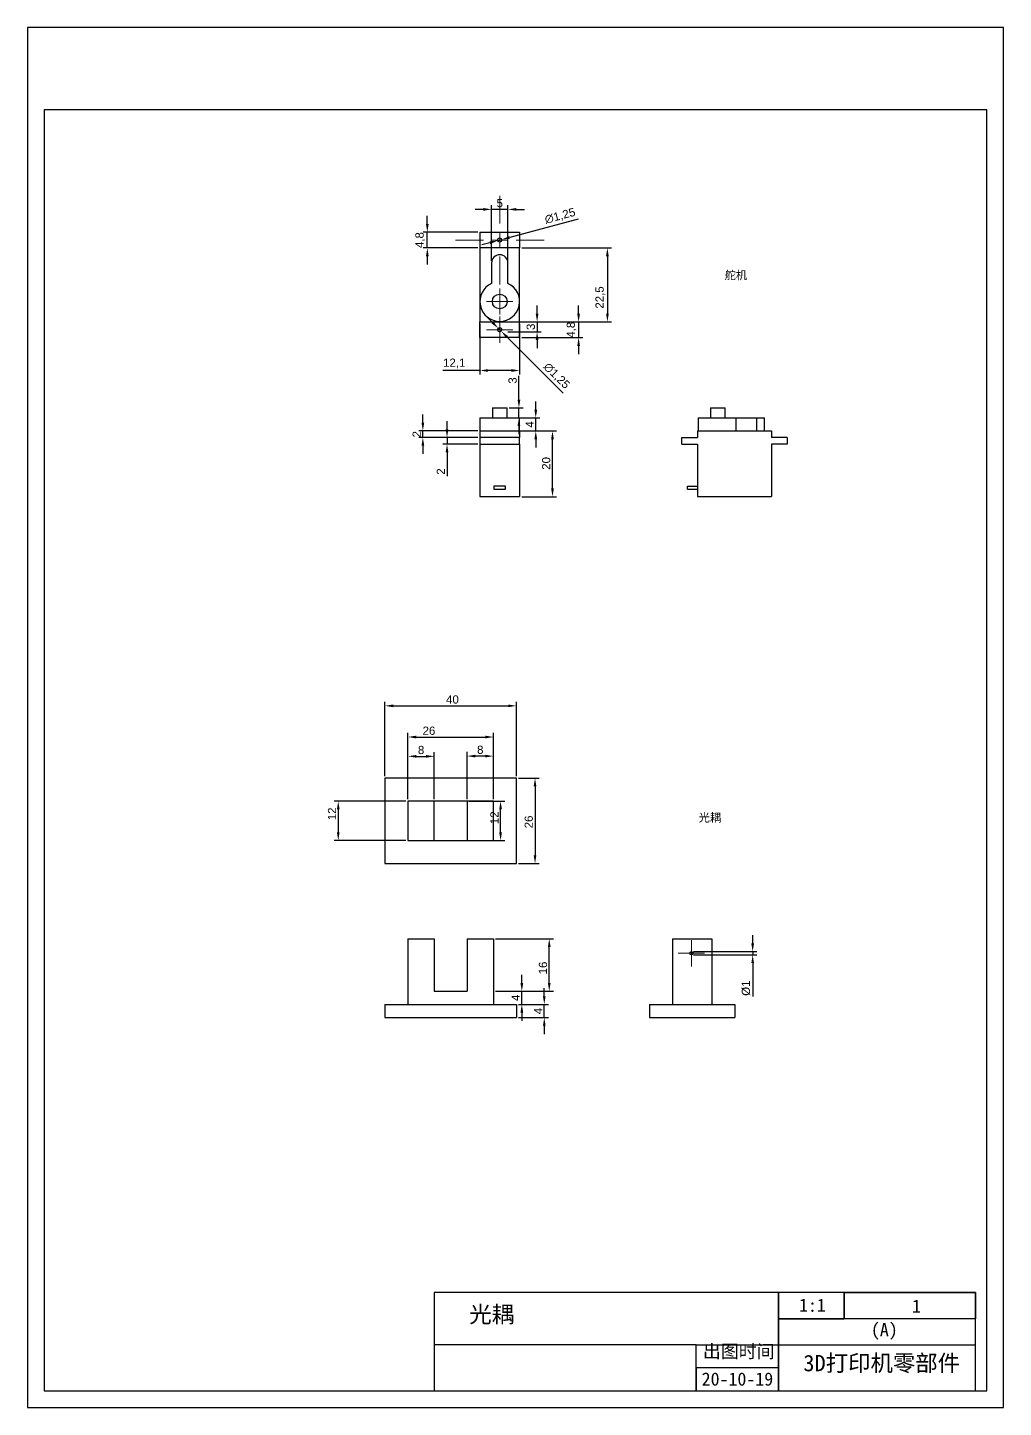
# Model space of a CAD drawing. Header units: millimetres. Extents: x -9 to 2385, y -1365 to 512.
# Drawn here: x 809.7 to 1106.7, y -877.8 to -457.8 of the extents above; entities that cross this region are included whole.
import ezdxf

# ---------------------------------------------------------------- set-up
doc = ezdxf.new("R2010")
doc.units = ezdxf.units.MM
doc.styles.get("Standard").update_dxf_attribs({"font": 'arial.ttf'})
doc.dimstyles.new('ISO-25', dxfattribs={"dimtxt": 2.5, "dimasz": 2.5, "dimexe": 1.25, "dimexo": 0.625, "dimtad": 1, "dimtxsty": 'Standard', "dimcen": 2.5, "dimclrd": 1, "dimclre": 1, "dimclrt": 1, "dimadec": 0, "dimazin": 0, "dimtfac": 1, "dimtmove": 0, "dimatfit": 3, "dimfxl": 1, "dimtfillclr": 1, "dimarcsym": 0})

# ---------------------------------------------------------------- blocks, each defined once
blk = doc.blocks.new('*D360')
at = {"color": 1, "linetype": 'Continuous', "lineweight": -2, "transparency": 16777216}
for p, q in [((960.12, -580.56), (970.75, -580.56)), ((969.5, -598.06), (969.5, -583.06)), ((960.12, -600.56), (970.75, -600.56))]:
    blk.add_line(p, q, dxfattribs=at)
at = {"color": 1, "linetype": 'Continuous', "transparency": 16777216}
for points in [[(969.08, -583.06), (969.92, -583.06), (969.5, -580.56)], [(969.08, -598.06), (969.92, -598.06), (969.5, -600.56)]]:
    blk.add_solid(points, dxfattribs=at)
at = {"layer": 'Defpoints', "color": 0, "linetype": 'Continuous', "transparency": 16777216}
for p in [(959.5, -580.56), (969.5, -580.56), (959.5, -600.56)]:
    blk.add_point(p, dxfattribs=at)
at = {"color": 1, "linetype": 'Continuous', "lineweight": 18, "transparency": 16777216, "insert": (966.32, -590.43), "char_height": 2.5, "attachment_point": 2, "rotation": 90}
blk.add_mtext('20', dxfattribs=at)
blk = doc.blocks.new('*D361')
at = {"color": 1, "linetype": 'Continuous', "lineweight": -2, "transparency": 16777216}
for p, q in [((930.04, -578.06), (930.04, -575.56)), ((946.77, -580.56), (928.79, -580.56)), ((946.77, -582.56), (928.79, -582.56)), ((930.04, -582.56), (930.04, -580.56)), ((930.04, -585.06), (930.04, -587.56))]:
    blk.add_line(p, q, dxfattribs=at)
at = {"color": 1, "linetype": 'Continuous', "transparency": 16777216}
for points in [[(929.63, -578.06), (930.46, -578.06), (930.04, -580.56)], [(929.63, -585.06), (930.46, -585.06), (930.04, -582.56)]]:
    blk.add_solid(points, dxfattribs=at)
at = {"layer": 'Defpoints', "color": 0, "linetype": 'Continuous', "transparency": 16777216}
for p in [(930.04, -580.56), (947.4, -580.56), (947.4, -582.56)]:
    blk.add_point(p, dxfattribs=at)
at = {"color": 1, "linetype": 'Continuous', "lineweight": 18, "transparency": 16777216, "insert": (926.91, -581.56), "char_height": 2.5, "attachment_point": 2, "rotation": 90}
blk.add_mtext('2', dxfattribs=at)
blk = doc.blocks.new('*D362')
at = {"color": 1, "linetype": 'Continuous', "lineweight": -2, "transparency": 16777216}
for p, q in [((937.4, -580.06), (937.4, -577.56)), ((946.77, -582.56), (936.15, -582.56)), ((937.4, -582.56), (937.4, -584.56)), ((946.77, -584.56), (936.15, -584.56)), ((937.4, -587.06), (937.4, -594.36))]:
    blk.add_line(p, q, dxfattribs=at)
at = {"color": 1, "linetype": 'Continuous', "transparency": 16777216}
for points in [[(936.98, -580.06), (937.82, -580.06), (937.4, -582.56)], [(936.98, -587.06), (937.82, -587.06), (937.4, -584.56)]]:
    blk.add_solid(points, dxfattribs=at)
at = {"layer": 'Defpoints', "color": 0, "linetype": 'Continuous', "transparency": 16777216}
for p in [(947.4, -582.56), (937.4, -584.56), (947.4, -584.56)]:
    blk.add_point(p, dxfattribs=at)
at = {"color": 1, "linetype": 'Continuous', "lineweight": 18, "transparency": 16777216, "insert": (934.26, -592.91), "char_height": 2.5, "attachment_point": 2, "rotation": 90}
blk.add_mtext('2', dxfattribs=at)
blk = doc.blocks.new('*D363')
at = {"color": 1, "linetype": 'Continuous', "lineweight": -2, "transparency": 16777216}
for p, q in [((964.41, -574.06), (964.41, -571.56)), ((956.57, -576.56), (965.66, -576.56)), ((964.41, -580.56), (964.41, -576.56)), ((956.57, -580.56), (965.66, -580.56)), ((964.41, -583.06), (964.41, -585.56))]:
    blk.add_line(p, q, dxfattribs=at)
at = {"color": 1, "linetype": 'Continuous', "transparency": 16777216}
for points in [[(963.99, -574.06), (964.83, -574.06), (964.41, -576.56)], [(963.99, -583.06), (964.83, -583.06), (964.41, -580.56)]]:
    blk.add_solid(points, dxfattribs=at)
at = {"layer": 'Defpoints', "color": 0, "linetype": 'Continuous', "transparency": 16777216}
for p in [(955.95, -576.56), (964.41, -576.56), (955.95, -580.56)]:
    blk.add_point(p, dxfattribs=at)
at = {"color": 1, "linetype": 'Continuous', "lineweight": 18, "transparency": 16777216, "insert": (961.29, -578.56), "char_height": 2.5, "attachment_point": 2, "rotation": 90}
blk.add_mtext('4', dxfattribs=at)
blk = doc.blocks.new('*D364')
at = {"color": 1, "linetype": 'Continuous', "lineweight": -2, "transparency": 16777216}
for p, q in [((959.28, -571.06), (959.28, -563.76)), ((956.31, -573.56), (960.53, -573.56)), ((959.28, -576.56), (959.28, -573.56)), ((956.31, -576.56), (960.53, -576.56)), ((959.28, -579.06), (959.28, -581.56))]:
    blk.add_line(p, q, dxfattribs=at)
at = {"color": 1, "linetype": 'Continuous', "transparency": 16777216}
for points in [[(958.86, -571.06), (959.7, -571.06), (959.28, -573.56)], [(958.86, -579.06), (959.7, -579.06), (959.28, -576.56)]]:
    blk.add_solid(points, dxfattribs=at)
at = {"layer": 'Defpoints', "color": 0, "linetype": 'Continuous', "transparency": 16777216}
for p in [(955.69, -573.56), (959.28, -573.56), (955.69, -576.56)]:
    blk.add_point(p, dxfattribs=at)
at = {"color": 1, "linetype": 'Continuous', "lineweight": 18, "transparency": 16777216, "insert": (956.1, -565.2), "char_height": 2.5, "attachment_point": 2, "rotation": 90}
blk.add_mtext('3', dxfattribs=at)
blk = doc.blocks.new('*D365')
at = {"color": 1, "linetype": 'Continuous', "lineweight": -2, "transparency": 16777216}
for p, q in [((960.12, -524.86), (987.46, -524.86)), ((986.21, -527.36), (986.21, -544.86)), ((960.12, -547.36), (987.46, -547.36))]:
    blk.add_line(p, q, dxfattribs=at)
at = {"color": 1, "linetype": 'Continuous', "transparency": 16777216}
for points in [[(985.8, -527.36), (986.63, -527.36), (986.21, -524.86)], [(985.8, -544.86), (986.63, -544.86), (986.21, -547.36)]]:
    blk.add_solid(points, dxfattribs=at)
at = {"layer": 'Defpoints', "color": 0, "linetype": 'Continuous', "transparency": 16777216}
for p in [(959.5, -524.86), (959.5, -547.36), (986.21, -547.36)]:
    blk.add_point(p, dxfattribs=at)
at = {"color": 1, "linetype": 'Continuous', "lineweight": 18, "transparency": 16777216, "insert": (982.58, -539.93), "char_height": 2.5, "attachment_point": 2, "rotation": 90}
blk.add_mtext('22,5', dxfattribs=at)
blk = doc.blocks.new('*D366')
at = {"color": 1, "linetype": 'Continuous', "lineweight": -2, "transparency": 16777216}
for p, q in [((947.4, -547.98), (947.4, -563.41)), ((959.5, -547.98), (959.5, -563.41)), ((947.4, -562.16), (936.08, -562.16)), ((957, -562.16), (949.9, -562.16))]:
    blk.add_line(p, q, dxfattribs=at)
at = {"color": 1, "linetype": 'Continuous', "transparency": 16777216}
for points in [[(949.9, -561.74), (949.9, -562.57), (947.4, -562.16)], [(957, -561.74), (957, -562.57), (959.5, -562.16)]]:
    blk.add_solid(points, dxfattribs=at)
at = {"layer": 'Defpoints', "color": 0, "linetype": 'Continuous', "transparency": 16777216}
for p in [(947.4, -547.36), (959.5, -547.36), (959.5, -562.16)]:
    blk.add_point(p, dxfattribs=at)
at = {"color": 1, "linetype": 'Continuous', "lineweight": 18, "transparency": 16777216, "insert": (939.59, -558.53), "char_height": 2.5, "attachment_point": 2}
blk.add_mtext('12,1', dxfattribs=at)
blk = doc.blocks.new('*D367')
at = {"color": 1, "linetype": 'Continuous', "lineweight": -2, "transparency": 16777216}
for p, q in [((977.45, -544.86), (977.45, -542.36)), ((960.12, -547.36), (978.7, -547.36)), ((977.45, -547.36), (977.45, -552.16)), ((960.12, -552.16), (978.7, -552.16)), ((977.45, -554.66), (977.45, -557.16))]:
    blk.add_line(p, q, dxfattribs=at)
at = {"color": 1, "linetype": 'Continuous', "transparency": 16777216}
for points in [[(977.03, -544.86), (977.86, -544.86), (977.45, -547.36)], [(977.03, -554.66), (977.86, -554.66), (977.45, -552.16)]]:
    blk.add_solid(points, dxfattribs=at)
at = {"layer": 'Defpoints', "color": 0, "linetype": 'Continuous', "transparency": 16777216}
for p in [(959.5, -547.36), (959.5, -552.16), (977.45, -552.16)]:
    blk.add_point(p, dxfattribs=at)
at = {"color": 1, "linetype": 'Continuous', "lineweight": 18, "transparency": 16777216, "insert": (973.82, -549.76), "char_height": 2.5, "attachment_point": 2, "rotation": 90}
blk.add_mtext('4,8', dxfattribs=at)
blk = doc.blocks.new('*D368')
at = {"color": 1, "linetype": 'Continuous', "lineweight": -2, "transparency": 16777216}
for p, q in [((931.4, -517.56), (931.4, -515.06)), ((946.77, -520.06), (930.15, -520.06)), ((931.4, -524.86), (931.4, -520.06)), ((946.77, -524.86), (930.15, -524.86)), ((931.4, -527.36), (931.4, -529.86))]:
    blk.add_line(p, q, dxfattribs=at)
at = {"color": 1, "linetype": 'Continuous', "transparency": 16777216}
for points in [[(930.98, -517.56), (931.82, -517.56), (931.4, -520.06)], [(930.98, -527.36), (931.82, -527.36), (931.4, -524.86)]]:
    blk.add_solid(points, dxfattribs=at)
at = {"layer": 'Defpoints', "color": 0, "linetype": 'Continuous', "transparency": 16777216}
for p in [(931.4, -520.06), (947.4, -520.06), (947.4, -524.86)]:
    blk.add_point(p, dxfattribs=at)
at = {"color": 1, "linetype": 'Continuous', "lineweight": 18, "transparency": 16777216, "insert": (927.77, -522.46), "char_height": 2.5, "attachment_point": 2, "rotation": 90}
blk.add_mtext('4,8', dxfattribs=at)
blk = doc.blocks.new('*D369')
at = {"color": 1, "linetype": 'Continuous', "lineweight": -2, "transparency": 16777216}
for p, q in [((977.34, -516.05), (956.47, -521.65)), ((950.43, -523.27), (948.02, -523.91)), ((952.85, -522.62), (954.05, -522.29))]:
    blk.add_line(p, q, dxfattribs=at)
at = {"color": 1, "linetype": 'Continuous', "transparency": 16777216}
for points in [[(950.32, -522.86), (950.54, -523.67), (952.85, -522.62)], [(956.36, -521.25), (956.58, -522.05), (954.05, -522.29)]]:
    blk.add_solid(points, dxfattribs=at)
at = {"layer": 'Defpoints', "color": 0, "linetype": 'Continuous', "transparency": 16777216}
for p in [(952.85, -522.62), (954.05, -522.29)]:
    blk.add_point(p, dxfattribs=at)
at = {"color": 1, "linetype": 'Continuous', "lineweight": 18, "transparency": 16777216, "insert": (966.86, -515.02), "char_height": 2.5, "attachment_point": 1, "rotation": 15}
blk.add_mtext('∅1,25', dxfattribs=at)
blk = doc.blocks.new('*D370')
at = {"color": 1, "linetype": 'Continuous', "lineweight": -2, "transparency": 16777216}
for p, q in [((951.24, -547.55), (949.47, -545.78)), ((953.01, -549.31), (953.89, -550.2)), ((972.74, -569.04), (955.66, -551.97))]:
    blk.add_line(p, q, dxfattribs=at)
at = {"color": 1, "linetype": 'Continuous', "transparency": 16777216}
for points in [[(951.53, -547.25), (950.94, -547.84), (953.01, -549.31)], [(955.95, -551.67), (955.36, -552.26), (953.89, -550.2)]]:
    blk.add_solid(points, dxfattribs=at)
at = {"layer": 'Defpoints', "color": 0, "linetype": 'Continuous', "transparency": 16777216}
for p in [(953.01, -549.31), (953.89, -550.2)]:
    blk.add_point(p, dxfattribs=at)
at = {"color": 1, "linetype": 'Continuous', "lineweight": 18, "transparency": 16777216, "insert": (968.39, -559.45), "char_height": 2.5, "attachment_point": 1, "rotation": 315}
blk.add_mtext('∅1,25', dxfattribs=at)
blk = doc.blocks.new('*D371')
at = {"color": 1, "linetype": 'Continuous', "lineweight": -2, "transparency": 16777216}
for p, q in [((950.95, -528.8), (950.95, -511.86)), ((955.95, -528.8), (955.95, -511.86)), ((948.45, -513.11), (945.95, -513.11)), ((955.95, -513.11), (950.95, -513.11)), ((958.45, -513.11), (960.95, -513.11))]:
    blk.add_line(p, q, dxfattribs=at)
at = {"color": 1, "linetype": 'Continuous', "transparency": 16777216}
for points in [[(948.45, -512.7), (948.45, -513.53), (950.95, -513.11)], [(958.45, -512.7), (958.45, -513.53), (955.95, -513.11)]]:
    blk.add_solid(points, dxfattribs=at)
at = {"layer": 'Defpoints', "color": 0, "linetype": 'Continuous', "transparency": 16777216}
for p in [(950.95, -513.11), (950.95, -529.42), (955.95, -529.42)]:
    blk.add_point(p, dxfattribs=at)
at = {"color": 1, "linetype": 'Continuous', "lineweight": 18, "transparency": 16777216, "insert": (953.45, -509.95), "char_height": 2.5, "attachment_point": 2}
blk.add_mtext('5', dxfattribs=at)
blk = doc.blocks.new('*D372')
at = {"color": 1, "linetype": 'Continuous', "lineweight": -2, "transparency": 16777216}
for p, q in [((964.81, -544.86), (964.81, -542.36)), ((955.87, -547.36), (966.06, -547.36)), ((964.81, -547.36), (964.81, -550.36)), ((955.87, -550.36), (966.06, -550.36)), ((964.81, -552.86), (964.81, -555.36))]:
    blk.add_line(p, q, dxfattribs=at)
at = {"color": 1, "linetype": 'Continuous', "transparency": 16777216}
for points in [[(964.39, -544.86), (965.22, -544.86), (964.81, -547.36)], [(964.39, -552.86), (965.22, -552.86), (964.81, -550.36)]]:
    blk.add_solid(points, dxfattribs=at)
at = {"layer": 'Defpoints', "color": 0, "linetype": 'Continuous', "transparency": 16777216}
for p in [(955.24, -547.36), (955.24, -550.36), (964.81, -550.36)]:
    blk.add_point(p, dxfattribs=at)
at = {"color": 1, "linetype": 'Continuous', "lineweight": 18, "transparency": 16777216, "insert": (961.63, -548.86), "char_height": 2.5, "attachment_point": 2, "rotation": 90}
blk.add_mtext('3', dxfattribs=at)
blk = doc.blocks.new('SW_CENTERMARKSYMBOL_0')
at = {"color": 0, "linetype": 'Continuous', "lineweight": 0}
for p, q in [((0, 5), (0, 13.5)), ((-5, 0), (-13.5, 0)), ((0, 0), (-2.5, 0)), ((0, 0), (0, 2.5)), ((0, 0), (0, -2.5)), ((0, 0), (2.5, 0)), ((5, 0), (13.5, 0)), ((0, -5), (0, -13.5))]:
    blk.add_line(p, q, dxfattribs=at)
blk = doc.blocks.new('SW_CENTERMARKSYMBOL_1')
at = {"color": 0, "linetype": 'Continuous', "lineweight": 0}
for p, q in [((-2.5, 0), (-4, 0)), ((0, 0), (-2.5, 0)), ((0, 2.5), (0, 4)), ((0, 0), (0, 2.5)), ((0, 0), (0, -2.5)), ((0, 0), (2.5, 0)), ((2.5, 0), (4, 0)), ((0, -2.5), (0, -4))]:
    blk.add_line(p, q, dxfattribs=at)
blk = doc.blocks.new('SW_CENTERMARKSYMBOL_2')
at = {"color": 0, "linetype": 'Continuous', "lineweight": 0}
for p, q in [((-2.5, 0), (-4, 0)), ((0, 0), (-2.5, 0)), ((0, 2.5), (0, 4)), ((0, 0), (0, 2.5)), ((0, 0), (0, -2.5)), ((0, 0), (2.5, 0)), ((2.5, 0), (4, 0)), ((0, -2.5), (0, -4))]:
    blk.add_line(p, q, dxfattribs=at)
blk = doc.blocks.new('*D373')
at = {"color": 1, "linetype": 'Continuous', "lineweight": -2, "transparency": 16777216}
for p, q in [((967, -752.62), (967, -750.12)), ((959.14, -755.12), (968.25, -755.12)), ((967, -759.12), (967, -755.12)), ((959.14, -759.12), (968.25, -759.12)), ((967, -761.62), (967, -764.12))]:
    blk.add_line(p, q, dxfattribs=at)
at = {"color": 1, "linetype": 'Continuous', "transparency": 16777216}
for points in [[(966.58, -752.62), (967.41, -752.62), (967, -755.12)], [(966.58, -761.62), (967.41, -761.62), (967, -759.12)]]:
    blk.add_solid(points, dxfattribs=at)
at = {"layer": 'Defpoints', "color": 0, "linetype": 'Continuous', "transparency": 16777216}
for p in [(958.51, -755.12), (967, -755.12), (958.51, -759.12)]:
    blk.add_point(p, dxfattribs=at)
at = {"color": 1, "linetype": 'Continuous', "lineweight": 18, "transparency": 16777216, "insert": (963.87, -757.12), "char_height": 2.5, "attachment_point": 2, "rotation": 90}
blk.add_mtext('4', dxfattribs=at)
blk = doc.blocks.new('*D374')
at = {"color": 1, "linetype": 'Continuous', "lineweight": -2, "transparency": 16777216}
for p, q in [((960.17, -748.62), (960.17, -746.12)), ((959.14, -751.12), (961.42, -751.12)), ((960.17, -755.12), (960.17, -751.12)), ((959.14, -755.12), (961.42, -755.12)), ((960.17, -757.62), (960.17, -760.12))]:
    blk.add_line(p, q, dxfattribs=at)
at = {"color": 1, "linetype": 'Continuous', "transparency": 16777216}
for points in [[(959.75, -748.62), (960.59, -748.62), (960.17, -751.12)], [(959.75, -757.62), (960.59, -757.62), (960.17, -755.12)]]:
    blk.add_solid(points, dxfattribs=at)
at = {"layer": 'Defpoints', "color": 0, "linetype": 'Continuous', "transparency": 16777216}
for p in [(958.51, -751.12), (960.17, -751.12), (958.51, -755.12)]:
    blk.add_point(p, dxfattribs=at)
at = {"color": 1, "linetype": 'Continuous', "lineweight": 18, "transparency": 16777216, "insert": (957.04, -753.12), "char_height": 2.5, "attachment_point": 2, "rotation": 90}
blk.add_mtext('4', dxfattribs=at)
blk = doc.blocks.new('*D375')
at = {"color": 1, "linetype": 'Continuous', "lineweight": -2, "transparency": 16777216}
for p, q in [((952.14, -735.12), (969.76, -735.12)), ((968.51, -748.62), (968.51, -737.62)), ((952.14, -751.12), (969.76, -751.12))]:
    blk.add_line(p, q, dxfattribs=at)
at = {"color": 1, "linetype": 'Continuous', "transparency": 16777216}
for points in [[(968.1, -737.62), (968.93, -737.62), (968.51, -735.12)], [(968.1, -748.62), (968.93, -748.62), (968.51, -751.12)]]:
    blk.add_solid(points, dxfattribs=at)
at = {"layer": 'Defpoints', "color": 0, "linetype": 'Continuous', "transparency": 16777216}
for p in [(951.51, -735.12), (968.51, -735.12), (951.51, -751.12)]:
    blk.add_point(p, dxfattribs=at)
at = {"color": 1, "linetype": 'Continuous', "lineweight": 18, "transparency": 16777216, "insert": (965.33, -744.03), "char_height": 2.5, "attachment_point": 2, "rotation": 90}
blk.add_mtext('16', dxfattribs=at)
blk = doc.blocks.new('*D376')
at = {"color": 1, "linetype": 'Continuous', "lineweight": -2, "transparency": 16777216}
for p, q in [((918.51, -685.6), (918.51, -662.98)), ((958.51, -685.6), (958.51, -662.98)), ((921.01, -664.23), (956.01, -664.23))]:
    blk.add_line(p, q, dxfattribs=at)
at = {"color": 1, "linetype": 'Continuous', "transparency": 16777216}
for points in [[(921.01, -663.81), (921.01, -664.64), (918.51, -664.23)], [(956.01, -663.81), (956.01, -664.64), (958.51, -664.23)]]:
    blk.add_solid(points, dxfattribs=at)
at = {"layer": 'Defpoints', "color": 0, "linetype": 'Continuous', "transparency": 16777216}
for p in [(958.51, -664.23), (918.51, -686.23), (958.51, -686.23)]:
    blk.add_point(p, dxfattribs=at)
at = {"color": 1, "linetype": 'Continuous', "lineweight": 18, "transparency": 16777216, "insert": (939.05, -661.05), "char_height": 2.5, "attachment_point": 2}
blk.add_mtext('40', dxfattribs=at)
blk = doc.blocks.new('*D377')
at = {"color": 1, "linetype": 'Continuous', "lineweight": -2, "transparency": 16777216}
for p, q in [((959.14, -686.23), (965.44, -686.23)), ((964.19, -688.73), (964.19, -709.73)), ((959.14, -712.23), (965.44, -712.23))]:
    blk.add_line(p, q, dxfattribs=at)
at = {"color": 1, "linetype": 'Continuous', "transparency": 16777216}
for points in [[(963.77, -688.73), (964.6, -688.73), (964.19, -686.23)], [(963.77, -709.73), (964.6, -709.73), (964.19, -712.23)]]:
    blk.add_solid(points, dxfattribs=at)
at = {"layer": 'Defpoints', "color": 0, "linetype": 'Continuous', "transparency": 16777216}
for p in [(958.51, -686.23), (958.51, -712.23), (964.19, -712.23)]:
    blk.add_point(p, dxfattribs=at)
at = {"color": 1, "linetype": 'Continuous', "lineweight": 18, "transparency": 16777216, "insert": (961.01, -699.57), "char_height": 2.5, "attachment_point": 2, "rotation": 90}
blk.add_mtext('26', dxfattribs=at)
blk = doc.blocks.new('*D378')
at = {"color": 1, "linetype": 'Continuous', "lineweight": -2, "transparency": 16777216}
for p, q in [((925.51, -692.6), (925.51, -672.47)), ((928.01, -673.72), (949.01, -673.72)), ((951.51, -692.6), (951.51, -672.47))]:
    blk.add_line(p, q, dxfattribs=at)
at = {"color": 1, "linetype": 'Continuous', "transparency": 16777216}
for points in [[(928.01, -673.31), (928.01, -674.14), (925.51, -673.72)], [(949.01, -673.31), (949.01, -674.14), (951.51, -673.72)]]:
    blk.add_solid(points, dxfattribs=at)
at = {"layer": 'Defpoints', "color": 0, "linetype": 'Continuous', "transparency": 16777216}
for p in [(951.51, -673.72), (925.51, -693.23), (951.51, -693.23)]:
    blk.add_point(p, dxfattribs=at)
at = {"color": 1, "linetype": 'Continuous', "lineweight": 18, "transparency": 16777216, "insert": (931.9, -670.55), "char_height": 2.5, "attachment_point": 2}
blk.add_mtext('26', dxfattribs=at)
blk = doc.blocks.new('*D379')
at = {"color": 1, "linetype": 'Continuous', "lineweight": -2, "transparency": 16777216}
for p, q in [((924.89, -693.23), (903.04, -693.23)), ((904.29, -695.73), (904.29, -702.73)), ((924.89, -705.23), (903.04, -705.23))]:
    blk.add_line(p, q, dxfattribs=at)
at = {"color": 1, "linetype": 'Continuous', "transparency": 16777216}
for points in [[(903.87, -695.73), (904.7, -695.73), (904.29, -693.23)], [(903.87, -702.73), (904.7, -702.73), (904.29, -705.23)]]:
    blk.add_solid(points, dxfattribs=at)
at = {"layer": 'Defpoints', "color": 0, "linetype": 'Continuous', "transparency": 16777216}
for p in [(925.51, -693.23), (904.29, -705.23), (925.51, -705.23)]:
    blk.add_point(p, dxfattribs=at)
at = {"color": 1, "linetype": 'Continuous', "lineweight": 18, "transparency": 16777216, "insert": (901.15, -697.11), "char_height": 2.5, "attachment_point": 2, "rotation": 90}
blk.add_mtext('12', dxfattribs=at)
blk = doc.blocks.new('*D380')
at = {"color": 1, "linetype": 'Continuous', "lineweight": -2, "transparency": 16777216}
for p, q in [((943.51, -692.6), (943.51, -678.28)), ((949.01, -679.53), (946.01, -679.53)), ((951.51, -692.6), (951.51, -678.28))]:
    blk.add_line(p, q, dxfattribs=at)
at = {"color": 1, "linetype": 'Continuous', "transparency": 16777216}
for points in [[(946.01, -679.11), (946.01, -679.94), (943.51, -679.53)], [(949.01, -679.11), (949.01, -679.94), (951.51, -679.53)]]:
    blk.add_solid(points, dxfattribs=at)
at = {"layer": 'Defpoints', "color": 0, "linetype": 'Continuous', "transparency": 16777216}
for p in [(943.51, -679.53), (943.51, -693.23), (951.51, -693.23)]:
    blk.add_point(p, dxfattribs=at)
at = {"color": 1, "linetype": 'Continuous', "lineweight": 18, "transparency": 16777216, "insert": (947.51, -676.35), "char_height": 2.5, "attachment_point": 2}
blk.add_mtext('8', dxfattribs=at)
blk = doc.blocks.new('*D381')
at = {"color": 1, "linetype": 'Continuous', "lineweight": -2, "transparency": 16777216}
for p, q in [((925.51, -692.6), (925.51, -678.35)), ((928.01, -679.6), (931.01, -679.6)), ((933.51, -692.6), (933.51, -678.35))]:
    blk.add_line(p, q, dxfattribs=at)
at = {"color": 1, "linetype": 'Continuous', "transparency": 16777216}
for points in [[(928.01, -679.19), (928.01, -680.02), (925.51, -679.6)], [(931.01, -679.19), (931.01, -680.02), (933.51, -679.6)]]:
    blk.add_solid(points, dxfattribs=at)
at = {"layer": 'Defpoints', "color": 0, "linetype": 'Continuous', "transparency": 16777216}
for p in [(933.51, -679.6), (925.51, -693.23), (933.51, -693.23)]:
    blk.add_point(p, dxfattribs=at)
at = {"color": 1, "linetype": 'Continuous', "lineweight": 18, "transparency": 16777216, "insert": (929.51, -676.42), "char_height": 2.5, "attachment_point": 2}
blk.add_mtext('8', dxfattribs=at)
blk = doc.blocks.new('*D382')
at = {"color": 1, "linetype": 'Continuous', "lineweight": -2, "transparency": 16777216}
for p, q in [((944.14, -693.23), (954.95, -693.23)), ((953.7, -702.73), (953.7, -695.73)), ((944.14, -705.23), (954.95, -705.23))]:
    blk.add_line(p, q, dxfattribs=at)
at = {"color": 1, "linetype": 'Continuous', "transparency": 16777216}
for points in [[(953.28, -695.73), (954.12, -695.73), (953.7, -693.23)], [(953.28, -702.73), (954.12, -702.73), (953.7, -705.23)]]:
    blk.add_solid(points, dxfattribs=at)
at = {"layer": 'Defpoints', "color": 0, "linetype": 'Continuous', "transparency": 16777216}
for p in [(943.51, -693.23), (953.7, -693.23), (943.51, -705.23)]:
    blk.add_point(p, dxfattribs=at)
at = {"color": 1, "linetype": 'Continuous', "lineweight": 18, "transparency": 16777216, "insert": (950.57, -698.29), "char_height": 2.5, "attachment_point": 2, "rotation": 90}
blk.add_mtext('12', dxfattribs=at)
blk = doc.blocks.new('*D383')
at = {"color": 1, "linetype": 'Continuous', "lineweight": -2, "transparency": 16777216}
for p, q in [((1030.43, -736.55), (1030.43, -734.05)), ((1012.41, -739.05), (1031.68, -739.05)), ((1030.43, -739.05), (1030.43, -740.05)), ((1012.41, -740.05), (1031.68, -740.05)), ((1030.43, -742.55), (1030.43, -752.72))]:
    blk.add_line(p, q, dxfattribs=at)
at = {"color": 1, "linetype": 'Continuous', "transparency": 16777216}
for points in [[(1030.01, -736.55), (1030.84, -736.55), (1030.43, -739.05)], [(1030.01, -742.55), (1030.84, -742.55), (1030.43, -740.05)]]:
    blk.add_solid(points, dxfattribs=at)
at = {"layer": 'Defpoints', "color": 0, "linetype": 'Continuous', "transparency": 16777216}
for p in [(1011.79, -739.05), (1030.43, -739.05), (1011.79, -740.05)]:
    blk.add_point(p, dxfattribs=at)
at = {"color": 1, "linetype": 'Continuous', "lineweight": 18, "transparency": 16777216, "insert": (1027.11, -750.16), "char_height": 2.5, "attachment_point": 2, "rotation": 90}
blk.add_mtext('%%c1', dxfattribs=at)
blk = doc.blocks.new('SW_CENTERMARKSYMBOL_3')
at = {"color": 0, "linetype": 'Continuous', "lineweight": 0}
for p, q in [((-2.5, 0), (-4, 0)), ((0, 0), (-2.5, 0)), ((0, 2.5), (0, 4)), ((0, 0), (0, 2.5)), ((0, 0), (0, -2.5)), ((0, 0), (2.5, 0)), ((2.5, 0), (4, 0)), ((0, -2.5), (0, -4))]:
    blk.add_line(p, q, dxfattribs=at)

msp = doc.modelspace()

# ---------------------------------------------------------------- linework, layer by layer
at = {"color": 7, "linetype": 'Continuous', "lineweight": 25}
for p, q in [((947.3992, -520.0563), (959.4992, -520.0563)), ((947.3992, -520.0563), (947.3992, -524.8563)), ((959.4992, -520.0563), (959.4992, -524.8563)), ((959.4992, -524.8563), (947.3992, -524.8563)), ((947.3992, -524.8563), (947.3992, -541.1545)), ((959.4992, -541.1545), (959.4992, -524.8563)), ((950.9492, -529.4204), (950.9492, -535.6452)), ((955.9492, -535.6452), (955.9492, -529.4204)), ((947.3992, -541.1545), (947.3992, -547.3563)), ((959.4992, -547.3563), (959.4992, -541.1545)), ((947.3992, -547.3563), (959.4992, -547.3563)), ((947.3992, -552.1563), (947.3992, -547.3563)), ((959.4992, -552.1563), (959.4992, -547.3563)), ((959.4992, -552.1563), (947.3992, -552.1563)), ((953.6242, -550.3563), (953.2742, -550.3563)), ((951.2099, -573.5576), (951.2099, -576.5576)), ((951.2099, -573.5576), (953.4492, -573.5576)), ((953.4492, -573.5576), (955.6884, -573.5576)), ((955.6884, -576.5576), (955.6884, -573.5576)), ((1017.6005, -573.5576), (1017.6005, -576.5576)), ((1017.6005, -573.5576), (1022.079, -573.5576)), ((1022.079, -576.5576), (1022.079, -573.5576)), ((947.3992, -576.5576), (947.3992, -580.5576)), ((947.3992, -576.5576), (959.4992, -576.5576)), ((959.4992, -580.5576), (959.4992, -576.5576)), ((1013.7897, -576.5576), (1013.7897, -580.5576)), ((1013.7897, -576.5576), (1025.349, -576.5576)), ((1025.349, -576.5576), (1025.349, -580.5576)), ((1025.349, -576.5576), (1031.5738, -576.5576)), ((1031.5738, -576.5576), (1031.5738, -580.5576)), ((1031.5738, -576.5576), (1034.0738, -576.5576)), ((1034.0738, -580.5576), (1034.0738, -576.5576)), ((947.3992, -580.5576), (959.4992, -580.5576)), ((947.3992, -580.5576), (947.3992, -582.5576)), ((947.3992, -582.5576), (947.3992, -584.5576)), ((959.4992, -582.5576), (947.3992, -582.5576)), ((959.4992, -580.5576), (959.4992, -582.5576)), ((959.4992, -584.5576), (959.4992, -582.5576)), ((1008.8378, -584.5576), (1008.8378, -582.5576)), ((1008.8378, -582.5576), (1013.6378, -582.5576)), ((1013.6378, -580.5576), (1013.6378, -582.5576)), ((1013.6378, -580.5576), (1019.8397, -580.5576)), ((1019.8397, -580.5576), (1036.1378, -580.5576)), ((1036.1378, -580.5576), (1036.1378, -582.5576)), ((1040.9378, -582.5576), (1036.1378, -582.5576)), ((1040.9378, -582.5576), (1040.9378, -584.5576)), ((947.3992, -584.5576), (959.4992, -584.5576)), ((947.3992, -584.5576), (947.3992, -600.5576)), ((959.4992, -584.5576), (959.4992, -600.5576)), ((1008.8378, -584.5576), (1013.6378, -584.5576)), ((1013.6378, -584.5576), (1013.6378, -600.5576)), ((1040.9378, -584.5576), (1036.1378, -584.5576)), ((1036.1378, -584.5576), (1036.1378, -600.5576)), ((947.3992, -600.5576), (959.4992, -600.5576)), ((951.6571, -597.3447), (951.6571, -598.2407)), ((955.2412, -597.3447), (951.6571, -597.3447)), ((951.6571, -598.2407), (955.2412, -598.2407)), ((955.2412, -598.2407), (955.2412, -597.3447)), ((1010.6378, -598.2407), (1010.6378, -597.3447)), ((1010.6378, -597.3447), (1013.6378, -597.3447)), ((1010.6378, -598.2407), (1013.6378, -598.2407)), ((1013.6378, -600.5576), (1036.1378, -600.5576)), ((918.5125, -686.2254), (918.5125, -712.2254)), ((958.5125, -686.2254), (918.5125, -686.2254)), ((958.5125, -712.2254), (958.5125, -686.2254)), ((925.5125, -693.2254), (925.5125, -705.2254)), ((933.5125, -693.2254), (925.5125, -693.2254)), ((933.5125, -705.2254), (933.5125, -693.2254)), ((943.5125, -693.2254), (933.5125, -693.2254)), ((943.5125, -693.2254), (943.5125, -705.2254)), ((951.5125, -693.2254), (943.5125, -693.2254)), ((951.5125, -705.2254), (951.5125, -693.2254)), ((925.5125, -705.2254), (933.5125, -705.2254)), ((933.5125, -705.2254), (943.5125, -705.2254)), ((943.5125, -705.2254), (951.5125, -705.2254)), ((918.5125, -712.2254), (958.5125, -712.2254)), ((925.5125, -735.1198), (925.5125, -755.1198)), ((925.5125, -735.1198), (933.5125, -735.1198)), ((933.5125, -735.1198), (933.5125, -751.1198)), ((943.5125, -735.1198), (943.5125, -751.1198)), ((943.5125, -735.1198), (951.5125, -735.1198)), ((951.5125, -735.1198), (951.5125, -755.1198)), ((1006.0125, -735.1198), (1006.0125, -755.1198)), ((1006.0125, -735.1198), (1018.0125, -735.1198)), ((1018.0125, -735.1198), (1018.0125, -755.1198)), ((933.5125, -751.1198), (943.5125, -751.1198)), ((918.5125, -755.1198), (918.5125, -759.1198)), ((918.5125, -755.1198), (958.5125, -755.1198)), ((958.5125, -755.1198), (958.5125, -759.1198)), ((999.0125, -755.1198), (999.0125, -759.1198)), ((999.0125, -755.1198), (1025.0125, -755.1198)), ((1025.0125, -755.1198), (1025.0125, -759.1198)), ((918.5125, -759.1198), (958.5125, -759.1198)), ((999.0125, -759.1198), (1025.0125, -759.1198))]:
    msp.add_line(p, q, dxfattribs=at)
for p, q in [((933.5074, -842.7791, 420), (933.5074, -872.7791, 420)), ((958.2391, -842.7791, 420), (933.5074, -842.7791, 420)), ((1058.2391, -842.7791, 420), (958.2391, -842.7791, 420)), ((1038.2391, -872.7791, 420), (1038.2391, -842.7791, 420)), ((1038.2391, -842.7791, 420), (1038.2391, -850.7791, 420)), ((1058.2391, -850.7791, 420), (1058.2391, -842.7791, 420)), ((1058.2391, -850.7791, 420), (1058.2391, -842.7791, 420)), ((1058.2391, -842.7791, 420), (1098.2391, -842.7791, 420)), ((1098.2391, -842.7791, 420), (1058.2391, -842.7791, 420)), ((1058.2391, -842.7791, 420), (1058.2391, -850.7791, 420)), ((1098.2391, -872.7791, 420), (1098.2391, -842.7791, 420)), ((1098.2391, -842.7791, 420), (1098.2391, -850.7791, 420)), ((1038.2391, -850.7791, 420), (1058.2391, -850.7791, 420)), ((1058.2391, -850.7791, 420), (1038.2391, -850.7791, 420)), ((1038.2391, -850.7791, 420), (1038.2391, -872.7791, 420)), ((1098.2391, -850.7791, 420), (1058.2391, -850.7791, 420)), ((1013.2391, -858.7791, 420), (933.5074, -858.7791, 420)), ((1013.2391, -872.7791, 420), (1013.2391, -858.7791, 420)), ((1013.2391, -858.7791, 420), (1038.2391, -858.7791, 420)), ((1038.2391, -872.7791, 420), (1038.2391, -858.7791, 420)), ((1038.2391, -858.7791, 420), (1098.2391, -858.7791, 420)), ((1038.2391, -865.7791, 420), (1013.2391, -865.7791, 420)), ((1013.2391, -865.7791, 420), (1013.2391, -872.7791, 420)), ((958.2391, -872.7791, 420), (973.2391, -872.7791, 420)), ((973.2391, -872.7791, 420), (1013.2391, -872.7791, 420)), ((1013.2391, -872.7791, 420), (1038.2391, -872.7791, 420))]:
    msp.add_line(p, q)
for points in [[(809.7391, -457.7791), (809.7391, -877.7791), (1106.7391, -877.7791), (1106.7391, -457.7791)], [(814.7391, -482.7791), (814.7391, -872.7791), (1101.7391, -872.7791), (1101.7391, -482.7791)]]:
    msp.add_lwpolyline(points, close=True)
for centre, radius in [((953.4492, -522.4563), 0.625), ((953.4492, -541.1545), 2.2392), ((953.4492, -549.7563), 0.625), ((1011.7865, -739.5518), 0.5)]:
    msp.add_circle(centre, radius, dxfattribs=at)
for centre, radius, start, end in [((953.4492, -529.4204), 2.5, 359.999999, 179.999999), ((953.4492, -541.1545), 6.05, 114.407469, 65.592531)]:
    msp.add_arc(centre, radius, start, end, dxfattribs=at)

# ---------------------------------------------------------------- block references
at = {"color": 7, "linetype": 'Continuous', "lineweight": 0}
for name, p in [('SW_CENTERMARKSYMBOL_0', (953.4492, -522.4563)), ('SW_CENTERMARKSYMBOL_2', (953.4492, -541.1545)), ('SW_CENTERMARKSYMBOL_1', (953.4492, -549.7563)), ('SW_CENTERMARKSYMBOL_3', (1011.7865, -739.5518))]:
    msp.add_blockref(name, p, dxfattribs=at)

# ---------------------------------------------------------------- texts
at = {"char_height": 2.5, "attachment_point": 1}
for s, insert in [('{\\fSimSun|b0|i0|c134|p2;舵机}', (1021.913, -531.9089)), ('{\\fSimSun|b0|i0|c134|p2;光耦}', (1014.0084, -697.0104))]:
    msp.add_mtext_dynamic_manual_height_columns(s, width=39.865692, gutter_width=12.5, heights=[0], dxfattribs=dict(at, insert=insert))
at = {"attachment_point": 1}
for s, insert, char_height in [('{\\fSimSun|b0|i0|c134|p2;光耦}', (944.1666, -846.9691, 620.1756), 5), ('{\\fSimSun|b0|i0|c134|p2;1}', (1078.9132, -844.9832, 420), 4), ('{\\fSimSun|b0|i0|c134|p2;(A)}', (1066.4143, -852.1144, 420), 4), ('{\\fSimSun|b0|i0|c134|p2;出图时间}', (1015.2768, -858.7236, 1260), 4), ('{\\fSimSun|b0|i0|c0|p2;3D\\fSimSun|b0|i0|c134|p2;打印机零部件}', (1045.8477, -861.7822), 5), ('{\\fSimSun|b0|i0|c134|p2;20-10-19}', (1014.904, -867.1439), 4)]:
    msp.add_mtext(s, dxfattribs=dict(at, insert=insert, char_height=char_height))
at = {"insert": (1044.5321, -844.6825, 420), "char_height": 4, "width": 9.189944, "attachment_point": 1}
msp.add_mtext('{\\fSimSun|b0|i0|c134|p2;1:1}', dxfattribs=at)

# ---------------------------------------------------------------- dimensions: what is measured, and where the dimension line sits
at = {"color": 7, "linetype": 'Continuous', "lineweight": 18}
for base, p1, p2, angle, picture, middle in [((950.9492, -513.1132), (955.9492, -529.4204), (950.9492, -529.4204), 359.999999, '*D371', (953.4492, -513.1132)), ((931.3992, -520.0563), (947.3992, -524.8563), (947.3992, -520.0563), 90, '*D368', (931.3992, -522.4563)), ((986.2133, -547.3563), (959.4992, -524.8563), (959.4992, -547.3563), 90, '*D365', (986.2133, -539.9309)), ((964.8062, -550.3563), (955.2412, -547.3563), (955.2412, -550.3563), 90, '*D372', (964.8062, -548.8563)), ((977.4456, -552.1563), (959.4992, -547.3563), (959.4992, -552.1563), 90, '*D367', (977.4456, -549.7563)), ((959.2786, -573.5576), (955.6884, -576.5576), (955.6884, -573.5576), 90, '*D364', (959.2786, -565.2036)), ((964.4114, -576.5576), (955.9492, -580.5576), (955.9492, -576.5576), 90, '*D363', (964.4114, -578.5576)), ((930.0443, -580.5576), (947.3992, -582.5576), (947.3992, -580.5576), 90, '*D361', (930.0443, -581.5576)), ((937.3992, -584.5576), (947.3992, -582.5576), (947.3992, -584.5576), 90, '*D362', (937.3992, -592.9116)), ((969.4992, -580.5576), (959.4992, -600.5576), (959.4992, -580.5576), 90, '*D360', (969.4992, -590.428)), ((964.1881, -712.2254), (958.5125, -686.2254), (958.5125, -712.2254), 90, '*D377', (964.1881, -699.5694)), ((904.2874, -705.2254), (925.5125, -693.2254), (925.5125, -705.2254), 90, '*D379', (904.2874, -697.1073)), ((953.7009, -693.2254), (943.5125, -705.2254), (943.5125, -693.2254), 90, '*D382', (953.7009, -698.2885)), ((968.5125, -735.1198), (951.5125, -751.1198), (951.5125, -735.1198), 90, '*D375', (968.5125, -744.0269)), ((960.17, -751.1198), (958.5125, -755.1198), (958.5125, -751.1198), 90, '*D374', (960.17, -753.1198)), ((966.9962, -755.1198), (958.5125, -759.1198), (958.5125, -755.1198), 90, '*D373', (966.9962, -757.1198))]:
    dim = msp.add_linear_dim(base=base, p1=p1, p2=p2, angle=angle, dimstyle='ISO-25', dxfattribs=at)
    dim.commit()
    dim.dimension.update_dxf_attribs({"geometry": picture, "text_midpoint": middle, "dimtype": 160})
for p1, p2, picture, middle in [((952.8455, -522.6181), (954.0529, -522.2946), '*D369', (972.2799, -517.4107)), ((953.0072, -549.3144), (953.8911, -550.1983), '*D370', (969.0295, -565.3367))]:
    dim = msp.add_diameter_dim_2p(p1=p1, p2=p2, dimstyle='ISO-25', dxfattribs=at)
    dim.commit()
    dim.dimension.update_dxf_attribs({"geometry": picture, "text_midpoint": middle, "dimtype": 163})
for base, p1, p2, picture, middle in [((959.4992, -562.1563), (947.3992, -547.3563), (959.4992, -547.3563), '*D366', (939.5885, -562.1563)), ((958.5125, -664.2254), (918.5125, -686.2254), (958.5125, -686.2254), '*D376', (939.0474, -664.2254)), ((951.5125, -673.7241), (925.5125, -693.2254), (951.5125, -693.2254), '*D378', (931.8991, -673.7241)), ((933.5125, -679.6028), (925.5125, -693.2254), (933.5125, -693.2254), '*D381', (929.5125, -679.6028)), ((943.5125, -679.5274), (951.5125, -693.2254), (943.5125, -693.2254), '*D380', (947.5125, -679.5274))]:
    dim = msp.add_linear_dim(base=base, p1=p1, p2=p2, dimstyle='ISO-25', dxfattribs=at)
    dim.commit()
    dim.dimension.update_dxf_attribs({"geometry": picture, "text_midpoint": middle, "dimtype": 160})
dim = msp.add_linear_dim(base=(1030.4268, -739.0518), p1=(1011.7865, -740.0518), p2=(1011.7865, -739.0518), angle=90, text='%%c<>', dimstyle='ISO-25', dxfattribs=at)
dim.commit()
dim.dimension.update_dxf_attribs({"geometry": '*D383', "text_midpoint": (1030.4268, -750.1558), "dimtype": 160})

doc.saveas('drawing.dxf')
